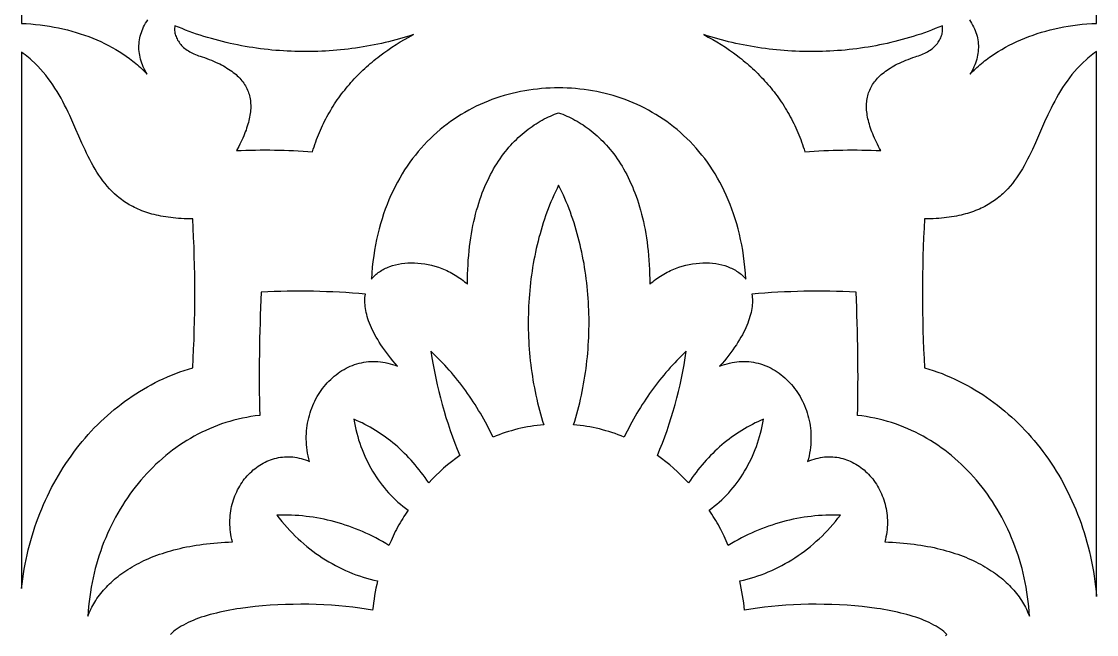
# Model space of a CAD drawing. Extents: x -4950 to -2150, y -1354 to 1346.
# Drawn here: x -4749.8 to -4451.1, y -4.4 to 166.2 of the extents above; entities that cross this region are included whole.
import ezdxf

# ---------------------------------------------------------------- set-up
doc = ezdxf.new("R2010")
doc.units = 0
doc.layers.add('LAYER_1', color=18, linetype='CONTINUOUS')

msp = doc.modelspace()

# ---------------------------------------------------------------- linework, layer by layer
at = {"layer": 'LAYER_1'}
for points in [[(-4486.39, 166.63), (-4486.07, 166.15), (-4485.76, 165.66), (-4485.48, 165.16), (-4485.22, 164.66), (-4484.98, 164.15), (-4484.77, 163.64), (-4484.58, 163.13), (-4484.41, 162.61), (-4484.27, 162.09), (-4484.15, 161.56), (-4484.05, 161.03), (-4483.98, 160.5), (-4483.93, 159.96), (-4483.9, 159.43), (-4483.9, 158.89), (-4483.92, 158.35), (-4483.96, 157.82), (-4484.02, 157.28), (-4484.11, 156.74), (-4484.22, 156.2), (-4484.36, 155.67), (-4484.51, 155.13), (-4484.69, 154.6), (-4484.89, 154.07), (-4485.12, 153.54), (-4485.36, 153.02), (-4485.63, 152.5), (-4485.92, 151.98), (-4486.24, 151.46), (-4485.86, 151.86), (-4485.48, 152.25), (-4485.09, 152.63), (-4484.69, 153.01), (-4484.28, 153.38), (-4483.87, 153.75), (-4483.45, 154.12), (-4483.02, 154.48), (-4482.59, 154.83), (-4482.15, 155.18), (-4481.7, 155.53), (-4481.25, 155.86), (-4480.79, 156.2), (-4480.33, 156.53), (-4479.38, 157.17), (-4478.4, 157.79), (-4477.41, 158.39), (-4476.39, 158.97), (-4475.35, 159.53), (-4474.29, 160.06), (-4473.2, 160.57), (-4472.1, 161.06), (-4470.98, 161.53), (-4469.84, 161.97), (-4468.68, 162.39), (-4467.51, 162.79), (-4466.32, 163.16), (-4465.11, 163.5), (-4463.9, 163.83), (-4462.66, 164.12), (-4461.42, 164.4), (-4460.16, 164.64), (-4458.89, 164.86), (-4457.61, 165.06), (-4456.32, 165.22), (-4455.02, 165.37), (-4453.71, 165.48), (-4452.39, 165.57), (-4451.07, 165.63), (-4451.06, 212.2)], [(-4749.84, 211.34), (-4749.84, 165.62), (-4748.52, 165.56), (-4747.21, 165.46), (-4745.91, 165.35), (-4744.62, 165.2), (-4743.34, 165.03), (-4742.06, 164.84), (-4740.8, 164.61), (-4739.55, 164.37), (-4738.31, 164.09), (-4737.08, 163.79), (-4735.87, 163.47), (-4734.67, 163.12), (-4733.49, 162.75), (-4732.32, 162.36), (-4731.17, 161.94), (-4730.04, 161.49), (-4728.93, 161.03), (-4727.83, 160.54), (-4726.75, 160.03), (-4725.7, 159.5), (-4724.66, 158.94), (-4723.65, 158.36), (-4722.66, 157.77), (-4721.69, 157.15), (-4720.75, 156.51), (-4719.83, 155.85), (-4719.38, 155.51), (-4718.93, 155.16), (-4718.5, 154.82), (-4718.06, 154.46), (-4717.64, 154.11), (-4717.22, 153.74), (-4716.81, 153.37), (-4716.41, 153), (-4716.01, 152.62), (-4715.62, 152.24), (-4715.24, 151.86), (-4714.87, 151.46), (-4715.18, 151.98), (-4715.47, 152.5), (-4715.74, 153.02), (-4715.99, 153.54), (-4716.21, 154.07), (-4716.41, 154.6), (-4716.59, 155.13), (-4716.75, 155.67), (-4716.88, 156.2), (-4716.99, 156.74), (-4717.08, 157.28), (-4717.14, 157.82), (-4717.19, 158.35), (-4717.21, 158.89), (-4717.2, 159.43), (-4717.17, 159.96), (-4717.12, 160.5), (-4717.05, 161.03), (-4716.95, 161.56), (-4716.83, 162.09), (-4716.69, 162.61), (-4716.53, 163.13), (-4716.34, 163.64), (-4716.12, 164.15), (-4715.89, 164.66), (-4715.63, 165.16), (-4715.34, 165.66), (-4715.04, 166.15), (-4714.71, 166.63)], [(-4493.05, -4.78), (-4492.64, -4.38), (-4493.05, -3.99), (-4493.51, -3.59), (-4494, -3.19), (-4494.52, -2.81), (-4495.07, -2.44), (-4495.65, -2.08), (-4496.26, -1.74), (-4496.89, -1.4), (-4497.56, -1.07), (-4498.25, -0.76), (-4498.96, -0.45), (-4499.7, -0.16), (-4500.46, 0.12), (-4501.25, 0.4), (-4502.05, 0.66), (-4502.88, 0.91), (-4503.73, 1.15), (-4504.59, 1.38), (-4505.48, 1.6), (-4506.38, 1.82), (-4507.3, 2.02), (-4508.23, 2.21), (-4509.18, 2.39), (-4510.15, 2.56), (-4511.13, 2.72), (-4512.11, 2.87), (-4514.13, 3.15), (-4516.18, 3.39), (-4518.26, 3.59), (-4520.37, 3.75), (-4522.5, 3.87), (-4524.65, 3.96), (-4526.79, 4.01), (-4528.94, 4.03), (-4531.08, 4.02), (-4533.2, 3.97), (-4535.31, 3.88), (-4537.38, 3.76), (-4539.42, 3.61), (-4541.42, 3.43), (-4543.37, 3.22), (-4545.26, 2.97), (-4547.09, 2.7), (-4548.86, 2.39), (-4548.97, 3.43), (-4549.1, 4.46), (-4549.25, 5.48), (-4549.41, 6.5), (-4549.59, 7.51), (-4549.79, 8.52), (-4549.99, 9.52), (-4550.22, 10.51), (-4549.2, 10.74), (-4548.19, 11), (-4547.19, 11.28), (-4546.19, 11.58), (-4545.21, 11.9), (-4544.22, 12.25), (-4543.25, 12.62), (-4542.28, 13.02), (-4541.32, 13.44), (-4540.37, 13.88), (-4539.43, 14.34), (-4538.5, 14.82), (-4537.58, 15.33), (-4536.67, 15.85), (-4535.76, 16.4), (-4534.87, 16.97), (-4533.99, 17.56), (-4533.12, 18.17), (-4532.26, 18.81), (-4531.41, 19.46), (-4530.57, 20.13), (-4529.75, 20.82), (-4528.94, 21.54), (-4528.14, 22.27), (-4527.35, 23.02), (-4526.58, 23.8), (-4525.82, 24.59), (-4525.07, 25.4), (-4524.34, 26.23), (-4523.62, 27.07), (-4522.92, 27.94), (-4522.23, 28.82), (-4523.25, 28.85), (-4524.27, 28.85), (-4525.28, 28.84), (-4526.3, 28.81), (-4527.31, 28.76), (-4528.33, 28.69), (-4529.34, 28.6), (-4530.34, 28.49), (-4531.35, 28.36), (-4532.35, 28.22), (-4533.35, 28.05), (-4534.35, 27.87), (-4535.35, 27.67), (-4536.34, 27.45), (-4537.33, 27.21), (-4538.31, 26.96), (-4539.29, 26.68), (-4540.27, 26.39), (-4541.24, 26.08), (-4542.21, 25.75), (-4543.17, 25.4), (-4544.13, 25.04), (-4545.09, 24.66), (-4546.03, 24.26), (-4546.98, 23.84), (-4547.91, 23.4), (-4548.84, 22.95), (-4549.77, 22.48), (-4550.69, 21.99), (-4551.6, 21.48), (-4552.51, 20.96), (-4553.41, 20.41), (-4553.96, 21.71), (-4554.55, 22.99), (-4555.17, 24.25), (-4555.49, 24.87), (-4555.81, 25.49), (-4556.15, 26.1), (-4556.49, 26.7), (-4556.85, 27.3), (-4557.21, 27.89), (-4557.58, 28.47), (-4557.96, 29.05), (-4558.35, 29.62), (-4558.74, 30.18), (-4558.01, 30.72), (-4557.28, 31.28), (-4556.58, 31.87), (-4555.89, 32.47), (-4555.21, 33.09), (-4554.55, 33.73), (-4553.9, 34.39), (-4553.27, 35.06), (-4552.66, 35.76), (-4552.07, 36.47), (-4551.49, 37.19), (-4550.92, 37.93), (-4550.38, 38.69), (-4549.85, 39.46), (-4549.34, 40.25), (-4548.85, 41.05), (-4548.38, 41.87), (-4547.92, 42.7), (-4547.49, 43.54), (-4547.07, 44.4), (-4546.67, 45.27), (-4546.29, 46.15), (-4545.93, 47.04), (-4545.6, 47.94), (-4545.28, 48.85), (-4544.98, 49.78), (-4544.7, 50.71), (-4544.44, 51.65), (-4544.21, 52.61), (-4543.99, 53.57), (-4543.8, 54.54), (-4543.63, 55.51), (-4544.41, 55.18), (-4545.18, 54.82), (-4545.94, 54.46), (-4546.69, 54.07), (-4547.44, 53.68), (-4548.18, 53.26), (-4548.92, 52.84), (-4549.64, 52.4), (-4550.36, 51.94), (-4551.07, 51.47), (-4551.78, 50.98), (-4552.47, 50.49), (-4553.16, 49.97), (-4553.84, 49.45), (-4554.51, 48.91), (-4555.17, 48.36), (-4555.82, 47.79), (-4556.47, 47.21), (-4557.1, 46.62), (-4557.72, 46.01), (-4558.34, 45.39), (-4558.94, 44.76), (-4559.54, 44.12), (-4560.13, 43.46), (-4560.7, 42.8), (-4561.27, 42.12), (-4561.82, 41.42), (-4562.36, 40.72), (-4562.9, 40), (-4563.42, 39.28), (-4563.93, 38.54), (-4564.43, 37.79), (-4565.43, 38.85), (-4566.46, 39.88), (-4567.51, 40.88), (-4568.58, 41.85), (-4569.68, 42.79), (-4570.8, 43.7), (-4571.94, 44.57), (-4573.1, 45.41), (-4572.39, 47.14), (-4571.71, 48.88), (-4571.05, 50.64), (-4570.42, 52.4), (-4569.82, 54.18), (-4569.24, 55.98), (-4568.7, 57.78), (-4568.18, 59.59), (-4567.69, 61.42), (-4567.23, 63.25), (-4566.79, 65.09), (-4566.39, 66.94), (-4566.02, 68.8), (-4565.67, 70.67), (-4565.35, 72.55), (-4565.07, 74.43), (-4565.73, 73.81), (-4566.38, 73.17), (-4567.02, 72.52), (-4567.66, 71.87), (-4568.29, 71.21), (-4568.91, 70.54), (-4569.52, 69.86), (-4570.13, 69.18), (-4570.73, 68.48), (-4571.32, 67.78), (-4571.91, 67.07), (-4572.48, 66.35), (-4573.05, 65.63), (-4573.62, 64.9), (-4574.17, 64.16), (-4574.72, 63.41), (-4575.26, 62.66), (-4575.79, 61.89), (-4576.31, 61.13), (-4576.82, 60.35), (-4577.33, 59.57), (-4577.83, 58.78), (-4578.32, 57.98), (-4578.8, 57.18), (-4579.27, 56.37), (-4579.74, 55.55), (-4580.19, 54.73), (-4580.64, 53.9), (-4581.08, 53.06), (-4581.51, 52.22), (-4581.93, 51.37), (-4582.35, 50.52), (-4583.18, 50.86), (-4584.02, 51.18), (-4584.87, 51.49), (-4585.72, 51.78), (-4586.58, 52.06), (-4587.45, 52.32), (-4588.32, 52.56), (-4589.2, 52.79), (-4590.08, 53), (-4590.97, 53.19), (-4591.86, 53.36), (-4592.76, 53.52), (-4593.67, 53.66), (-4594.58, 53.78), (-4595.49, 53.89), (-4596.41, 53.97), (-4596.09, 54.98), (-4595.79, 55.99), (-4595.5, 57.01), (-4595.22, 58.03), (-4594.96, 59.06), (-4594.7, 60.09), (-4594.46, 61.13), (-4594.23, 62.18), (-4594.01, 63.23), (-4593.8, 64.28), (-4593.61, 65.34), (-4593.42, 66.4), (-4593.25, 67.47), (-4593.09, 68.54), (-4592.94, 69.61), (-4592.81, 70.68), (-4592.68, 71.76), (-4592.57, 72.84), (-4592.47, 73.92), (-4592.38, 75.01), (-4592.31, 76.09), (-4592.24, 77.18), (-4592.19, 78.27), (-4592.15, 79.36), (-4592.12, 80.45), (-4592.11, 81.54), (-4592.1, 82.63), (-4592.11, 83.71), (-4592.13, 84.8), (-4592.16, 85.89), (-4592.21, 86.98), (-4592.26, 88.07), (-4592.33, 89.15), (-4592.41, 90.23), (-4592.51, 91.31), (-4592.61, 92.39), (-4592.73, 93.47), (-4592.86, 94.54), (-4593, 95.61), (-4593.15, 96.68), (-4593.32, 97.74), (-4593.5, 98.8), (-4593.69, 99.86), (-4593.89, 100.91), (-4594.11, 101.95), (-4594.34, 103), (-4594.58, 104.03), (-4594.83, 105.06), (-4595.09, 106.09), (-4595.37, 107.11), (-4595.66, 108.12), (-4595.96, 109.13), (-4596.28, 110.13), (-4596.6, 111.12), (-4596.94, 112.11), (-4597.29, 113.09), (-4597.66, 114.06), (-4598.03, 115.02), (-4598.42, 115.98), (-4598.82, 116.92), (-4599.24, 117.86), (-4599.66, 118.79), (-4600.1, 119.71), (-4600.55, 120.62), (-4601, 119.71), (-4601.44, 118.79), (-4601.87, 117.86), (-4602.28, 116.92), (-4602.68, 115.98), (-4603.07, 115.02), (-4603.45, 114.06), (-4603.81, 113.09), (-4604.16, 112.11), (-4604.5, 111.12), (-4604.83, 110.13), (-4605.14, 109.13), (-4605.44, 108.12), (-4605.73, 107.11), (-4606.01, 106.09), (-4606.27, 105.06), (-4606.53, 104.03), (-4606.77, 103), (-4606.99, 101.95), (-4607.21, 100.91), (-4607.41, 99.86), (-4607.6, 98.8), (-4607.78, 97.74), (-4607.95, 96.68), (-4608.1, 95.61), (-4608.24, 94.54), (-4608.37, 93.47), (-4608.49, 92.39), (-4608.6, 91.31), (-4608.69, 90.23), (-4608.77, 89.15), (-4608.84, 88.07), (-4608.9, 86.98), (-4608.94, 85.89), (-4608.97, 84.8), (-4608.99, 83.71), (-4609, 82.63), (-4609, 81.54), (-4608.98, 80.45), (-4608.95, 79.36), (-4608.91, 78.27), (-4608.86, 77.18), (-4608.8, 76.09), (-4608.72, 75.01), (-4608.63, 73.92), (-4608.53, 72.84), (-4608.42, 71.76), (-4608.3, 70.68), (-4608.16, 69.61), (-4608.01, 68.54), (-4607.85, 67.47), (-4607.68, 66.4), (-4607.5, 65.34), (-4607.3, 64.28), (-4607.1, 63.23), (-4606.88, 62.18), (-4606.64, 61.13), (-4606.4, 60.09), (-4606.15, 59.06), (-4605.88, 58.03), (-4605.6, 57.01), (-4605.31, 55.99), (-4605.01, 54.98), (-4604.69, 53.97), (-4605.61, 53.89), (-4606.53, 53.78), (-4607.44, 53.66), (-4608.34, 53.52), (-4609.24, 53.36), (-4610.13, 53.19), (-4611.02, 53), (-4611.9, 52.79), (-4612.78, 52.56), (-4613.65, 52.32), (-4614.52, 52.06), (-4615.38, 51.78), (-4616.23, 51.49), (-4617.08, 51.18), (-4617.92, 50.86), (-4618.76, 50.52), (-4619.17, 51.37), (-4619.59, 52.22), (-4620.02, 53.06), (-4620.46, 53.9), (-4620.91, 54.73), (-4621.37, 55.55), (-4621.83, 56.37), (-4622.3, 57.18), (-4622.79, 57.98), (-4623.28, 58.78), (-4623.77, 59.57), (-4624.28, 60.35), (-4624.8, 61.13), (-4625.32, 61.89), (-4625.85, 62.66), (-4626.39, 63.41), (-4626.93, 64.16), (-4627.49, 64.9), (-4628.05, 65.63), (-4628.62, 66.35), (-4629.2, 67.07), (-4629.78, 67.78), (-4630.37, 68.48), (-4630.97, 69.18), (-4631.58, 69.86), (-4632.2, 70.54), (-4632.82, 71.21), (-4633.45, 71.87), (-4634.08, 72.52), (-4634.73, 73.17), (-4635.38, 73.81), (-4636.04, 74.43), (-4635.75, 72.55), (-4635.43, 70.67), (-4635.09, 68.8), (-4634.71, 66.94), (-4634.31, 65.09), (-4633.88, 63.25), (-4633.42, 61.42), (-4632.93, 59.59), (-4632.41, 57.78), (-4631.86, 55.98), (-4631.29, 54.18), (-4630.69, 52.4), (-4630.06, 50.64), (-4629.4, 48.88), (-4628.71, 47.14), (-4628, 45.41), (-4629.16, 44.57), (-4630.3, 43.7), (-4631.42, 42.79), (-4632.52, 41.85), (-4633.6, 40.88), (-4634.65, 39.88), (-4635.67, 38.85), (-4636.67, 37.79), (-4637.17, 38.54), (-4637.68, 39.28), (-4638.21, 40), (-4638.74, 40.72), (-4639.28, 41.42), (-4639.84, 42.12), (-4640.4, 42.8), (-4640.98, 43.46), (-4641.56, 44.12), (-4642.16, 44.76), (-4642.76, 45.39), (-4643.38, 46.01), (-4644, 46.62), (-4644.64, 47.21), (-4645.28, 47.79), (-4645.93, 48.36), (-4646.59, 48.91), (-4647.26, 49.45), (-4647.94, 49.97), (-4648.63, 50.49), (-4649.33, 50.98), (-4650.03, 51.47), (-4650.74, 51.94), (-4651.46, 52.4), (-4652.19, 52.84), (-4652.92, 53.26), (-4653.66, 53.68), (-4654.41, 54.07), (-4655.17, 54.46), (-4655.93, 54.82), (-4656.7, 55.18), (-4657.47, 55.51), (-4657.3, 54.54), (-4657.11, 53.57), (-4656.9, 52.61), (-4656.66, 51.65), (-4656.4, 50.71), (-4656.13, 49.78), (-4655.83, 48.85), (-4655.51, 47.94), (-4655.17, 47.04), (-4654.81, 46.15), (-4654.43, 45.27), (-4654.03, 44.4), (-4653.62, 43.54), (-4653.18, 42.7), (-4652.73, 41.87), (-4652.25, 41.05), (-4651.76, 40.25), (-4651.25, 39.46), (-4650.72, 38.69), (-4650.18, 37.93), (-4649.62, 37.19), (-4649.04, 36.47), (-4648.44, 35.76), (-4647.83, 35.06), (-4647.2, 34.39), (-4646.56, 33.73), (-4645.89, 33.09), (-4645.22, 32.47), (-4644.53, 31.87), (-4643.82, 31.28), (-4643.1, 30.72), (-4642.36, 30.18), (-4642.76, 29.62), (-4643.15, 29.05), (-4643.53, 28.47), (-4643.9, 27.89), (-4644.26, 27.3), (-4644.61, 26.7), (-4644.95, 26.1), (-4645.29, 25.49), (-4645.62, 24.87), (-4645.94, 24.25), (-4646.55, 22.99), (-4647.14, 21.71), (-4647.7, 20.41), (-4648.6, 20.96), (-4649.5, 21.48), (-4650.42, 21.99), (-4651.33, 22.48), (-4652.26, 22.95), (-4653.19, 23.4), (-4654.13, 23.84), (-4655.07, 24.26), (-4656.02, 24.66), (-4656.97, 25.04), (-4657.93, 25.4), (-4658.89, 25.75), (-4659.86, 26.08), (-4660.83, 26.39), (-4661.81, 26.68), (-4662.79, 26.96), (-4663.78, 27.21), (-4664.76, 27.45), (-4665.76, 27.67), (-4666.75, 27.87), (-4667.75, 28.05), (-4668.75, 28.22), (-4669.75, 28.36), (-4670.76, 28.49), (-4671.77, 28.6), (-4672.78, 28.69), (-4673.79, 28.76), (-4674.8, 28.81), (-4675.82, 28.84), (-4676.84, 28.85), (-4677.86, 28.85), (-4678.87, 28.82), (-4678.19, 27.94), (-4677.48, 27.07), (-4676.77, 26.23), (-4676.03, 25.4), (-4675.29, 24.59), (-4674.53, 23.8), (-4673.76, 23.02), (-4672.97, 22.27), (-4672.17, 21.54), (-4671.36, 20.82), (-4670.53, 20.13), (-4669.69, 19.46), (-4668.85, 18.81), (-4667.99, 18.17), (-4667.12, 17.56), (-4666.23, 16.97), (-4665.34, 16.4), (-4664.44, 15.85), (-4663.52, 15.33), (-4662.6, 14.82), (-4661.67, 14.34), (-4660.73, 13.88), (-4659.78, 13.44), (-4658.82, 13.02), (-4657.85, 12.62), (-4656.88, 12.25), (-4655.9, 11.9), (-4654.91, 11.58), (-4653.91, 11.28), (-4652.91, 11), (-4651.9, 10.74), (-4650.89, 10.51), (-4651.11, 9.52), (-4651.32, 8.52), (-4651.51, 7.51), (-4651.69, 6.5), (-4651.85, 5.48), (-4652, 4.46), (-4652.13, 3.43), (-4652.25, 2.39), (-4654.01, 2.7), (-4655.84, 2.97), (-4657.74, 3.22), (-4659.69, 3.43), (-4661.68, 3.61), (-4663.72, 3.76), (-4665.8, 3.88), (-4667.9, 3.97), (-4670.02, 4.02), (-4672.16, 4.03), (-4674.31, 4.01), (-4676.46, 3.96), (-4678.6, 3.87), (-4680.73, 3.75), (-4682.84, 3.59), (-4684.92, 3.39), (-4686.98, 3.15), (-4688.99, 2.87), (-4689.98, 2.72), (-4690.96, 2.56), (-4691.92, 2.39), (-4692.87, 2.21), (-4693.8, 2.02), (-4694.72, 1.82), (-4695.62, 1.6), (-4696.51, 1.38), (-4697.38, 1.15), (-4698.22, 0.91), (-4699.05, 0.66), (-4699.86, 0.4), (-4700.64, 0.12), (-4701.4, -0.16), (-4702.14, -0.45), (-4702.86, -0.76), (-4703.55, -1.07), (-4704.21, -1.4), (-4704.85, -1.74), (-4705.45, -2.08), (-4706.03, -2.44), (-4706.59, -2.81), (-4707.11, -3.19), (-4707.6, -3.59), (-4708.06, -3.99), (-4708.46, -4.38)]]:
    msp.add_lwpolyline(points, dxfattribs=at)
for points in [[(-4707.22, 164.98), (-4707.26, 164.64), (-4707.28, 164.29), (-4707.29, 163.95), (-4707.27, 163.61), (-4707.23, 163.27), (-4707.18, 162.93), (-4707.1, 162.59), (-4707, 162.26), (-4706.89, 161.93), (-4706.76, 161.61), (-4706.61, 161.29), (-4706.44, 160.97), (-4706.25, 160.67), (-4706.05, 160.36), (-4705.82, 160.06), (-4705.59, 159.77), (-4705.33, 159.49), (-4705.06, 159.21), (-4704.77, 158.94), (-4704.47, 158.68), (-4704.15, 158.43), (-4703.81, 158.19), (-4703.46, 157.95), (-4703.1, 157.73), (-4702.72, 157.51), (-4702.32, 157.31), (-4701.91, 157.12), (-4701.49, 156.94), (-4701.06, 156.77), (-4700.61, 156.61), (-4700.15, 156.47), (-4699.67, 156.34), (-4698.99, 156.1), (-4698.33, 155.87), (-4697.69, 155.62), (-4697.07, 155.38), (-4696.46, 155.12), (-4695.88, 154.86), (-4695.31, 154.6), (-4694.76, 154.33), (-4694.22, 154.06), (-4693.71, 153.78), (-4693.21, 153.5), (-4692.73, 153.21), (-4692.27, 152.92), (-4691.82, 152.62), (-4691.4, 152.31), (-4690.99, 152), (-4690.59, 151.69), (-4690.22, 151.37), (-4689.86, 151.04), (-4689.52, 150.71), (-4689.19, 150.37), (-4688.88, 150.03), (-4688.59, 149.68), (-4688.32, 149.33), (-4688.06, 148.97), (-4687.82, 148.61), (-4687.6, 148.24), (-4687.39, 147.86), (-4687.19, 147.48), (-4687.02, 147.09), (-4686.86, 146.7), (-4686.72, 146.3), (-4686.59, 145.89), (-4686.48, 145.48), (-4686.38, 145.06), (-4686.3, 144.64), (-4686.23, 144.21), (-4686.18, 143.78), (-4686.15, 143.34), (-4686.13, 142.89), (-4686.13, 142.43), (-4686.14, 141.97), (-4686.17, 141.51), (-4686.21, 141.04), (-4686.27, 140.56), (-4686.34, 140.07), (-4686.43, 139.58), (-4686.53, 139.08), (-4686.64, 138.58), (-4686.78, 138.07), (-4686.92, 137.55), (-4687.08, 137.03), (-4687.26, 136.5), (-4687.44, 135.96), (-4687.65, 135.41), (-4687.86, 134.86), (-4688.09, 134.31), (-4688.34, 133.74), (-4688.6, 133.17), (-4688.87, 132.59), (-4689.16, 132.01), (-4689.46, 131.42), (-4690.1, 130.22), (-4688.77, 130.28), (-4687.45, 130.32), (-4686.13, 130.36), (-4684.81, 130.39), (-4683.49, 130.41), (-4682.16, 130.41), (-4680.84, 130.41), (-4679.52, 130.4), (-4678.2, 130.37), (-4676.88, 130.33), (-4675.56, 130.29), (-4674.24, 130.23), (-4672.92, 130.16), (-4671.6, 130.08), (-4670.28, 129.99), (-4668.96, 129.89), (-4668.76, 130.59), (-4668.54, 131.27), (-4668.31, 131.95), (-4668.08, 132.63), (-4667.83, 133.3), (-4667.58, 133.96), (-4667.32, 134.62), (-4667.05, 135.27), (-4666.77, 135.92), (-4666.49, 136.56), (-4666.19, 137.19), (-4665.89, 137.82), (-4665.58, 138.44), (-4665.26, 139.06), (-4664.94, 139.67), (-4664.61, 140.28), (-4664.26, 140.88), (-4663.91, 141.47), (-4663.56, 142.06), (-4663.19, 142.64), (-4662.82, 143.22), (-4662.44, 143.79), (-4662.06, 144.35), (-4661.66, 144.91), (-4661.26, 145.46), (-4660.86, 146.01), (-4660.44, 146.55), (-4660.02, 147.09), (-4659.59, 147.62), (-4659.16, 148.14), (-4658.72, 148.66), (-4658.27, 149.17), (-4657.81, 149.68), (-4657.35, 150.18), (-4656.89, 150.68), (-4656.41, 151.17), (-4655.93, 151.65), (-4655.45, 152.13), (-4654.96, 152.6), (-4654.46, 153.07), (-4653.95, 153.53), (-4653.44, 153.98), (-4652.93, 154.43), (-4652.41, 154.87), (-4651.88, 155.31), (-4651.35, 155.74), (-4650.81, 156.16), (-4650.27, 156.58), (-4649.17, 157.4), (-4648.04, 158.2), (-4646.9, 158.97), (-4645.74, 159.72), (-4644.56, 160.45), (-4643.36, 161.15), (-4642.14, 161.83), (-4640.91, 162.49), (-4641.88, 162.17), (-4642.85, 161.87), (-4643.83, 161.58), (-4644.81, 161.3), (-4645.8, 161.03), (-4646.8, 160.77), (-4647.8, 160.52), (-4648.8, 160.28), (-4649.81, 160.06), (-4650.82, 159.84), (-4651.84, 159.63), (-4652.86, 159.43), (-4653.88, 159.25), (-4654.91, 159.07), (-4655.94, 158.91), (-4656.98, 158.76), (-4658.01, 158.61), (-4659.05, 158.48), (-4660.1, 158.36), (-4661.14, 158.25), (-4662.19, 158.16), (-4663.24, 158.07), (-4664.3, 157.99), (-4665.35, 157.93), (-4666.41, 157.87), (-4667.47, 157.83), (-4668.53, 157.8), (-4669.59, 157.78), (-4670.65, 157.77), (-4671.71, 157.78), (-4672.78, 157.79), (-4673.84, 157.82), (-4674.91, 157.85), (-4675.97, 157.9), (-4677.04, 157.96), (-4678.1, 158.04), (-4679.17, 158.12), (-4680.23, 158.22), (-4681.29, 158.32), (-4682.36, 158.44), (-4683.42, 158.58), (-4684.48, 158.72), (-4685.54, 158.88), (-4686.6, 159.04), (-4687.66, 159.22), (-4688.71, 159.41), (-4689.77, 159.62), (-4690.82, 159.83), (-4691.87, 160.06), (-4692.91, 160.3), (-4693.96, 160.56), (-4695, 160.82), (-4696.04, 161.1), (-4697.07, 161.39), (-4698.1, 161.69), (-4699.13, 162.01), (-4700.16, 162.33), (-4701.18, 162.67), (-4702.2, 163.03), (-4703.21, 163.39), (-4704.22, 163.77), (-4705.22, 164.16), (-4706.22, 164.57)], [(-4493.89, 164.98), (-4494.88, 164.57), (-4495.88, 164.16), (-4496.89, 163.77), (-4497.89, 163.39), (-4498.91, 163.03), (-4499.92, 162.67), (-4500.95, 162.33), (-4501.97, 162.01), (-4503, 161.69), (-4504.03, 161.39), (-4505.07, 161.1), (-4506.11, 160.82), (-4507.15, 160.56), (-4508.19, 160.3), (-4509.24, 160.06), (-4510.29, 159.83), (-4511.34, 159.62), (-4512.39, 159.41), (-4513.45, 159.22), (-4514.5, 159.04), (-4515.56, 158.88), (-4516.62, 158.72), (-4517.68, 158.58), (-4518.75, 158.44), (-4519.81, 158.32), (-4520.87, 158.22), (-4521.94, 158.12), (-4523, 158.04), (-4524.07, 157.96), (-4525.13, 157.9), (-4526.2, 157.85), (-4527.26, 157.82), (-4528.33, 157.79), (-4529.39, 157.78), (-4530.45, 157.77), (-4531.52, 157.78), (-4532.58, 157.8), (-4533.64, 157.83), (-4534.7, 157.87), (-4535.75, 157.93), (-4536.81, 157.99), (-4537.86, 158.07), (-4538.91, 158.16), (-4539.96, 158.25), (-4541.01, 158.36), (-4542.05, 158.48), (-4543.09, 158.61), (-4544.13, 158.76), (-4545.16, 158.91), (-4546.19, 159.07), (-4547.22, 159.25), (-4548.25, 159.43), (-4549.27, 159.63), (-4550.28, 159.84), (-4551.3, 160.06), (-4552.3, 160.28), (-4553.31, 160.52), (-4554.31, 160.77), (-4555.3, 161.03), (-4556.29, 161.3), (-4557.27, 161.58), (-4558.25, 161.87), (-4559.23, 162.17), (-4560.19, 162.49), (-4558.96, 161.83), (-4557.74, 161.15), (-4556.54, 160.45), (-4555.36, 159.72), (-4554.2, 158.97), (-4553.06, 158.2), (-4551.94, 157.4), (-4550.84, 156.58), (-4550.29, 156.16), (-4549.76, 155.74), (-4549.22, 155.31), (-4548.7, 154.87), (-4548.18, 154.43), (-4547.66, 153.98), (-4547.15, 153.53), (-4546.65, 153.07), (-4546.15, 152.6), (-4545.66, 152.13), (-4545.17, 151.65), (-4544.69, 151.17), (-4544.22, 150.68), (-4543.75, 150.18), (-4543.29, 149.68), (-4542.83, 149.17), (-4542.39, 148.66), (-4541.94, 148.14), (-4541.51, 147.62), (-4541.08, 147.09), (-4540.66, 146.55), (-4540.25, 146.01), (-4539.84, 145.46), (-4539.44, 144.91), (-4539.05, 144.35), (-4538.66, 143.79), (-4538.28, 143.22), (-4537.91, 142.64), (-4537.55, 142.06), (-4537.19, 141.47), (-4536.84, 140.88), (-4536.5, 140.28), (-4536.17, 139.67), (-4535.84, 139.06), (-4535.52, 138.44), (-4535.21, 137.82), (-4534.91, 137.19), (-4534.62, 136.56), (-4534.33, 135.92), (-4534.05, 135.27), (-4533.78, 134.62), (-4533.52, 133.96), (-4533.27, 133.3), (-4533.03, 132.63), (-4532.79, 131.95), (-4532.57, 131.27), (-4532.35, 130.59), (-4532.14, 129.89), (-4530.82, 129.99), (-4529.51, 130.08), (-4528.19, 130.16), (-4526.87, 130.23), (-4525.55, 130.29), (-4524.23, 130.33), (-4522.91, 130.37), (-4521.58, 130.4), (-4520.26, 130.41), (-4518.94, 130.41), (-4517.62, 130.41), (-4516.29, 130.39), (-4514.97, 130.36), (-4513.65, 130.32), (-4512.33, 130.28), (-4511.01, 130.22), (-4511.34, 130.82), (-4511.65, 131.42), (-4511.95, 132.01), (-4512.23, 132.59), (-4512.51, 133.17), (-4512.76, 133.74), (-4513.01, 134.31), (-4513.24, 134.86), (-4513.46, 135.41), (-4513.66, 135.96), (-4513.85, 136.5), (-4514.02, 137.03), (-4514.18, 137.55), (-4514.33, 138.07), (-4514.46, 138.58), (-4514.58, 139.08), (-4514.68, 139.58), (-4514.76, 140.07), (-4514.84, 140.56), (-4514.89, 141.04), (-4514.94, 141.51), (-4514.96, 141.97), (-4514.97, 142.43), (-4514.97, 142.89), (-4514.95, 143.34), (-4514.92, 143.78), (-4514.87, 144.21), (-4514.81, 144.64), (-4514.72, 145.06), (-4514.63, 145.48), (-4514.52, 145.89), (-4514.39, 146.3), (-4514.24, 146.7), (-4514.08, 147.09), (-4513.91, 147.48), (-4513.72, 147.86), (-4513.51, 148.24), (-4513.28, 148.61), (-4513.04, 148.97), (-4512.78, 149.33), (-4512.51, 149.68), (-4512.22, 150.03), (-4511.91, 150.37), (-4511.59, 150.71), (-4511.24, 151.04), (-4510.89, 151.37), (-4510.51, 151.69), (-4510.12, 152), (-4509.71, 152.31), (-4509.28, 152.62), (-4508.84, 152.92), (-4508.37, 153.21), (-4507.89, 153.5), (-4507.4, 153.78), (-4506.88, 154.06), (-4506.35, 154.33), (-4505.8, 154.6), (-4505.23, 154.86), (-4504.64, 155.12), (-4504.03, 155.38), (-4503.41, 155.62), (-4502.77, 155.87), (-4502.11, 156.1), (-4501.43, 156.34), (-4500.96, 156.47), (-4500.49, 156.61), (-4500.05, 156.77), (-4499.61, 156.94), (-4499.19, 157.12), (-4498.78, 157.31), (-4498.39, 157.51), (-4498.01, 157.73), (-4497.64, 157.95), (-4497.29, 158.19), (-4496.96, 158.43), (-4496.64, 158.68), (-4496.33, 158.94), (-4496.05, 159.21), (-4495.77, 159.49), (-4495.52, 159.77), (-4495.28, 160.06), (-4495.06, 160.36), (-4494.85, 160.67), (-4494.67, 160.97), (-4494.5, 161.29), (-4494.35, 161.61), (-4494.21, 161.93), (-4494.1, 162.26), (-4494, 162.59), (-4493.93, 162.93), (-4493.87, 163.27), (-4493.83, 163.61), (-4493.82, 163.95), (-4493.82, 164.29), (-4493.84, 164.64)], [(-4702.23, 69.82), (-4702.1, 72.41), (-4701.99, 75), (-4701.89, 77.58), (-4701.81, 80.17), (-4701.75, 82.76), (-4701.71, 85.35), (-4701.68, 87.94), (-4701.67, 90.53), (-4701.68, 93.12), (-4701.71, 95.71), (-4701.75, 98.3), (-4701.81, 100.89), (-4701.89, 103.47), (-4701.99, 106.06), (-4702.1, 108.65), (-4702.23, 111.23), (-4703.86, 111.26), (-4704.65, 111.28), (-4705.43, 111.32), (-4706.19, 111.37), (-4706.93, 111.43), (-4707.66, 111.5), (-4708.38, 111.59), (-4709.08, 111.68), (-4709.76, 111.78), (-4710.43, 111.89), (-4711.09, 112.01), (-4711.73, 112.14), (-4712.36, 112.28), (-4712.98, 112.43), (-4713.58, 112.59), (-4714.17, 112.76), (-4714.75, 112.94), (-4715.32, 113.13), (-4715.87, 113.32), (-4716.41, 113.52), (-4716.94, 113.74), (-4717.45, 113.96), (-4717.96, 114.19), (-4718.45, 114.43), (-4718.94, 114.67), (-4719.41, 114.92), (-4719.87, 115.18), (-4720.32, 115.45), (-4720.77, 115.73), (-4721.2, 116.01), (-4721.62, 116.3), (-4722.03, 116.6), (-4722.44, 116.91), (-4722.83, 117.22), (-4723.22, 117.54), (-4723.96, 118.19), (-4724.67, 118.87), (-4725.35, 119.58), (-4726.01, 120.31), (-4726.63, 121.06), (-4727.23, 121.83), (-4727.8, 122.62), (-4728.36, 123.43), (-4728.89, 124.26), (-4729.4, 125.1), (-4729.9, 125.96), (-4730.38, 126.83), (-4730.84, 127.72), (-4731.3, 128.62), (-4731.74, 129.53), (-4732.18, 130.45), (-4733.03, 132.33), (-4733.87, 134.22), (-4734.71, 136.14), (-4735.56, 138.07), (-4736.44, 140.01), (-4736.9, 140.97), (-4737.37, 141.94), (-4737.85, 142.9), (-4738.35, 143.85), (-4738.86, 144.8), (-4739.39, 145.74), (-4739.95, 146.68), (-4740.53, 147.61), (-4741.13, 148.52), (-4741.75, 149.43), (-4742.41, 150.32), (-4743.09, 151.2), (-4743.81, 152.07), (-4744.56, 152.92), (-4745.34, 153.76), (-4746.16, 154.58), (-4747.02, 155.38), (-4747.46, 155.77), (-4747.92, 156.16), (-4748.38, 156.54), (-4748.86, 156.92), (-4749.34, 157.29), (-4749.84, 157.66), (-4749.84, 8.38), (-4749.68, 9.75), (-4749.5, 11.11), (-4749.3, 12.47), (-4749.08, 13.82), (-4748.83, 15.16), (-4748.57, 16.5), (-4748.28, 17.82), (-4747.97, 19.14), (-4747.63, 20.44), (-4747.28, 21.74), (-4746.9, 23.03), (-4746.51, 24.31), (-4746.09, 25.57), (-4745.66, 26.83), (-4745.2, 28.08), (-4744.73, 29.31), (-4744.23, 30.54), (-4743.71, 31.75), (-4743.18, 32.95), (-4742.63, 34.13), (-4742.05, 35.31), (-4741.46, 36.47), (-4740.85, 37.62), (-4740.22, 38.75), (-4739.57, 39.88), (-4738.91, 40.98), (-4738.23, 42.08), (-4737.53, 43.15), (-4736.81, 44.22), (-4736.07, 45.27), (-4735.32, 46.3), (-4734.55, 47.32), (-4733.77, 48.32), (-4732.96, 49.3), (-4732.15, 50.27), (-4731.31, 51.22), (-4730.46, 52.16), (-4729.6, 53.07), (-4728.71, 53.97), (-4727.82, 54.85), (-4726.91, 55.71), (-4725.98, 56.56), (-4725.04, 57.38), (-4724.08, 58.19), (-4723.11, 58.97), (-4722.13, 59.74), (-4721.13, 60.49), (-4720.12, 61.21), (-4719.1, 61.92), (-4718.06, 62.6), (-4717.01, 63.26), (-4715.94, 63.91), (-4714.86, 64.53), (-4713.78, 65.12), (-4712.67, 65.7), (-4711.56, 66.25), (-4710.43, 66.78), (-4709.3, 67.29), (-4708.15, 67.77), (-4706.99, 68.23), (-4705.81, 68.67), (-4704.63, 69.08), (-4703.44, 69.46)], [(-4451.07, 157.81), (-4451.57, 157.44), (-4452.06, 157.07), (-4452.54, 156.69), (-4453.01, 156.31), (-4453.47, 155.92), (-4453.92, 155.53), (-4454.79, 154.73), (-4455.62, 153.91), (-4456.41, 153.08), (-4457.17, 152.22), (-4457.89, 151.36), (-4458.58, 150.47), (-4459.24, 149.58), (-4459.88, 148.67), (-4460.48, 147.75), (-4461.07, 146.83), (-4461.63, 145.89), (-4462.17, 144.94), (-4462.68, 143.99), (-4463.19, 143.04), (-4463.67, 142.07), (-4464.14, 141.11), (-4464.6, 140.14), (-4465.49, 138.2), (-4466.34, 136.26), (-4467.19, 134.34), (-4468.03, 132.43), (-4468.88, 130.55), (-4469.32, 129.63), (-4469.76, 128.71), (-4470.22, 127.81), (-4470.68, 126.91), (-4471.16, 126.04), (-4471.66, 125.17), (-4472.17, 124.32), (-4472.7, 123.49), (-4473.26, 122.68), (-4473.83, 121.89), (-4474.43, 121.11), (-4475.05, 120.36), (-4475.71, 119.62), (-4476.39, 118.92), (-4477.1, 118.23), (-4477.47, 117.9), (-4477.85, 117.57), (-4478.23, 117.25), (-4478.63, 116.94), (-4479.03, 116.63), (-4479.44, 116.33), (-4479.87, 116.04), (-4480.3, 115.76), (-4480.74, 115.48), (-4481.19, 115.21), (-4481.65, 114.95), (-4482.13, 114.69), (-4482.61, 114.44), (-4483.11, 114.2), (-4483.61, 113.97), (-4484.13, 113.75), (-4484.66, 113.54), (-4485.2, 113.33), (-4485.76, 113.14), (-4486.32, 112.95), (-4486.9, 112.77), (-4487.49, 112.6), (-4488.1, 112.44), (-4488.71, 112.29), (-4489.34, 112.15), (-4489.99, 112.02), (-4490.65, 111.89), (-4491.32, 111.78), (-4492.01, 111.68), (-4492.71, 111.59), (-4493.43, 111.51), (-4494.16, 111.43), (-4494.9, 111.37), (-4495.66, 111.32), (-4496.44, 111.29), (-4497.24, 111.26), (-4498.04, 111.24), (-4498.87, 111.23), (-4499, 108.65), (-4499.12, 106.06), (-4499.21, 103.47), (-4499.29, 100.89), (-4499.35, 98.3), (-4499.4, 95.71), (-4499.42, 93.12), (-4499.43, 90.53), (-4499.42, 87.94), (-4499.4, 85.35), (-4499.35, 82.76), (-4499.29, 80.17), (-4499.21, 77.58), (-4499.12, 75), (-4499, 72.41), (-4498.87, 69.82), (-4497.64, 69.45), (-4496.41, 69.06), (-4495.2, 68.63), (-4494, 68.19), (-4492.81, 67.71), (-4491.64, 67.21), (-4490.47, 66.69), (-4489.32, 66.14), (-4488.18, 65.57), (-4487.06, 64.98), (-4485.94, 64.36), (-4484.84, 63.72), (-4483.76, 63.05), (-4482.68, 62.37), (-4481.62, 61.66), (-4480.58, 60.93), (-4479.55, 60.17), (-4478.53, 59.4), (-4477.53, 58.61), (-4476.54, 57.79), (-4475.57, 56.95), (-4474.62, 56.1), (-4473.67, 55.22), (-4472.75, 54.33), (-4471.84, 53.42), (-4470.95, 52.48), (-4470.07, 51.53), (-4469.21, 50.56), (-4468.37, 49.58), (-4467.54, 48.57), (-4466.73, 47.55), (-4465.94, 46.51), (-4465.16, 45.45), (-4464.41, 44.38), (-4463.67, 43.3), (-4462.95, 42.19), (-4462.25, 41.07), (-4461.57, 39.94), (-4460.9, 38.79), (-4460.26, 37.63), (-4459.63, 36.45), (-4459.03, 35.26), (-4458.44, 34.05), (-4457.87, 32.84), (-4457.33, 31.61), (-4456.8, 30.36), (-4456.3, 29.11), (-4455.81, 27.84), (-4455.35, 26.56), (-4454.91, 25.27), (-4454.48, 23.97), (-4454.09, 22.66), (-4453.71, 21.33), (-4453.35, 20), (-4453.02, 18.66), (-4452.71, 17.3), (-4452.42, 15.94), (-4452.16, 14.57), (-4451.91, 13.19), (-4451.7, 11.81), (-4451.5, 10.41), (-4451.33, 9.01), (-4451.18, 7.6), (-4451.06, 6.18)], [(-4600.55, 147.67), (-4601.74, 147.66), (-4602.92, 147.63), (-4604.11, 147.57), (-4605.29, 147.48), (-4606.47, 147.37), (-4607.64, 147.23), (-4608.81, 147.07), (-4609.98, 146.88), (-4611.14, 146.66), (-4612.29, 146.42), (-4613.44, 146.15), (-4614.58, 145.86), (-4615.72, 145.53), (-4616.85, 145.19), (-4617.97, 144.81), (-4619.08, 144.41), (-4620.18, 143.99), (-4621.28, 143.54), (-4622.36, 143.06), (-4623.43, 142.55), (-4624.49, 142.02), (-4625.54, 141.47), (-4626.58, 140.88), (-4627.61, 140.27), (-4628.62, 139.64), (-4629.62, 138.98), (-4630.6, 138.29), (-4631.57, 137.58), (-4632.53, 136.84), (-4633.47, 136.07), (-4634.39, 135.28), (-4635.3, 134.46), (-4636.19, 133.62), (-4637.06, 132.75), (-4637.92, 131.85), (-4638.75, 130.93), (-4639.57, 129.98), (-4640.37, 129), (-4641.14, 128), (-4641.9, 126.98), (-4642.64, 125.92), (-4643.35, 124.84), (-4644.04, 123.74), (-4644.71, 122.61), (-4645.36, 121.45), (-4645.98, 120.27), (-4646.58, 119.06), (-4647.15, 117.82), (-4647.7, 116.56), (-4648.23, 115.27), (-4648.73, 113.96), (-4649.2, 112.62), (-4649.64, 111.25), (-4650.06, 109.86), (-4650.45, 108.44), (-4650.81, 107), (-4651.14, 105.53), (-4651.44, 104.03), (-4651.71, 102.51), (-4651.95, 100.96), (-4652.16, 99.39), (-4652.34, 97.79), (-4652.48, 96.16), (-4652.6, 94.51), (-4652.35, 94.79), (-4652.1, 95.06), (-4651.83, 95.33), (-4651.56, 95.59), (-4651.27, 95.83), (-4650.97, 96.07), (-4650.67, 96.3), (-4650.35, 96.52), (-4650.03, 96.73), (-4649.69, 96.94), (-4649.35, 97.13), (-4649, 97.32), (-4648.64, 97.49), (-4648.27, 97.66), (-4647.89, 97.81), (-4647.51, 97.96), (-4646.72, 98.23), (-4645.91, 98.46), (-4645.07, 98.65), (-4644.21, 98.8), (-4643.34, 98.91), (-4642.44, 98.99), (-4641.53, 99.02), (-4640.61, 99.01), (-4639.67, 98.96), (-4638.73, 98.87), (-4637.78, 98.74), (-4636.83, 98.57), (-4635.88, 98.35), (-4634.92, 98.1), (-4633.97, 97.79), (-4633.02, 97.45), (-4632.08, 97.06), (-4631.62, 96.85), (-4631.15, 96.63), (-4630.69, 96.39), (-4630.23, 96.15), (-4629.78, 95.89), (-4629.33, 95.62), (-4628.88, 95.34), (-4628.44, 95.05), (-4628, 94.75), (-4627.56, 94.44), (-4627.13, 94.11), (-4626.71, 93.77), (-4626.29, 93.43), (-4625.88, 93.07), (-4625.87, 94.46), (-4625.84, 95.83), (-4625.8, 97.18), (-4625.73, 98.5), (-4625.65, 99.8), (-4625.54, 101.08), (-4625.42, 102.33), (-4625.29, 103.57), (-4625.13, 104.77), (-4624.96, 105.96), (-4624.78, 107.12), (-4624.58, 108.26), (-4624.36, 109.38), (-4624.13, 110.47), (-4623.88, 111.54), (-4623.62, 112.59), (-4623.34, 113.62), (-4623.05, 114.63), (-4622.75, 115.62), (-4622.43, 116.58), (-4622.1, 117.53), (-4621.76, 118.45), (-4621.41, 119.36), (-4621.04, 120.24), (-4620.66, 121.1), (-4620.27, 121.94), (-4619.88, 122.77), (-4619.47, 123.57), (-4619.05, 124.35), (-4618.62, 125.12), (-4618.18, 125.86), (-4617.73, 126.59), (-4617.27, 127.29), (-4616.81, 127.98), (-4616.33, 128.65), (-4615.85, 129.3), (-4615.36, 129.94), (-4614.87, 130.55), (-4614.36, 131.15), (-4613.85, 131.73), (-4613.34, 132.29), (-4612.82, 132.83), (-4612.29, 133.36), (-4611.76, 133.87), (-4611.22, 134.36), (-4610.68, 134.84), (-4610.14, 135.3), (-4609.59, 135.74), (-4609.03, 136.17), (-4608.48, 136.58), (-4607.92, 136.98), (-4607.36, 137.36), (-4606.79, 137.72), (-4606.23, 138.07), (-4605.66, 138.4), (-4605.1, 138.72), (-4604.53, 139.03), (-4603.96, 139.32), (-4603.39, 139.59), (-4602.82, 139.85), (-4602.25, 140.1), (-4601.68, 140.33), (-4601.12, 140.55), (-4600.55, 140.75), (-4599.99, 140.55), (-4599.42, 140.33), (-4598.85, 140.1), (-4598.28, 139.85), (-4597.72, 139.59), (-4597.15, 139.32), (-4596.58, 139.03), (-4596.01, 138.72), (-4595.44, 138.4), (-4594.87, 138.07), (-4594.31, 137.72), (-4593.75, 137.36), (-4593.18, 136.98), (-4592.63, 136.58), (-4592.07, 136.17), (-4591.52, 135.74), (-4590.97, 135.3), (-4590.42, 134.84), (-4589.88, 134.36), (-4589.34, 133.87), (-4588.81, 133.36), (-4588.29, 132.83), (-4587.76, 132.29), (-4587.25, 131.73), (-4586.74, 131.15), (-4586.24, 130.55), (-4585.74, 129.94), (-4585.25, 129.3), (-4584.77, 128.65), (-4584.3, 127.98), (-4583.83, 127.29), (-4583.37, 126.59), (-4582.93, 125.86), (-4582.49, 125.12), (-4582.06, 124.35), (-4581.64, 123.57), (-4581.23, 122.77), (-4580.83, 121.94), (-4580.44, 121.1), (-4580.06, 120.24), (-4579.7, 119.36), (-4579.34, 118.45), (-4579, 117.53), (-4578.67, 116.58), (-4578.36, 115.62), (-4578.05, 114.63), (-4577.76, 113.62), (-4577.49, 112.59), (-4577.23, 111.54), (-4576.98, 110.47), (-4576.75, 109.38), (-4576.53, 108.26), (-4576.33, 107.12), (-4576.14, 105.96), (-4575.97, 104.77), (-4575.82, 103.57), (-4575.68, 102.33), (-4575.56, 101.08), (-4575.46, 99.8), (-4575.37, 98.5), (-4575.31, 97.18), (-4575.26, 95.83), (-4575.23, 94.46), (-4575.22, 93.07), (-4574.81, 93.43), (-4574.39, 93.77), (-4573.97, 94.11), (-4573.54, 94.44), (-4573.11, 94.75), (-4572.67, 95.05), (-4572.23, 95.34), (-4571.78, 95.62), (-4571.33, 95.89), (-4570.87, 96.15), (-4570.41, 96.39), (-4569.95, 96.63), (-4569.49, 96.85), (-4569.02, 97.06), (-4568.08, 97.45), (-4567.13, 97.79), (-4566.18, 98.1), (-4565.23, 98.35), (-4564.27, 98.57), (-4563.32, 98.74), (-4562.37, 98.87), (-4561.43, 98.96), (-4560.5, 99.01), (-4559.57, 99.02), (-4558.66, 98.99), (-4557.77, 98.91), (-4556.89, 98.8), (-4556.03, 98.65), (-4555.19, 98.46), (-4554.38, 98.23), (-4553.59, 97.96), (-4553.21, 97.81), (-4552.84, 97.66), (-4552.47, 97.49), (-4552.11, 97.32), (-4551.76, 97.13), (-4551.41, 96.94), (-4551.08, 96.73), (-4550.75, 96.52), (-4550.44, 96.3), (-4550.13, 96.07), (-4549.83, 95.83), (-4549.55, 95.59), (-4549.27, 95.33), (-4549, 95.06), (-4548.75, 94.79), (-4548.51, 94.51), (-4548.62, 96.16), (-4548.77, 97.79), (-4548.94, 99.39), (-4549.15, 100.96), (-4549.39, 102.51), (-4549.67, 104.03), (-4549.97, 105.53), (-4550.3, 107), (-4550.66, 108.44), (-4551.05, 109.86), (-4551.46, 111.25), (-4551.91, 112.62), (-4552.38, 113.96), (-4552.88, 115.27), (-4553.4, 116.56), (-4553.95, 117.82), (-4554.52, 119.06), (-4555.12, 120.27), (-4555.75, 121.45), (-4556.39, 122.61), (-4557.06, 123.74), (-4557.75, 124.84), (-4558.47, 125.92), (-4559.2, 126.98), (-4559.96, 128), (-4560.74, 129), (-4561.54, 129.98), (-4562.35, 130.93), (-4563.19, 131.85), (-4564.04, 132.75), (-4564.92, 133.62), (-4565.81, 134.46), (-4566.71, 135.28), (-4567.64, 136.07), (-4568.58, 136.84), (-4569.53, 137.58), (-4570.5, 138.29), (-4571.49, 138.98), (-4572.49, 139.64), (-4573.5, 140.27), (-4574.52, 140.88), (-4575.56, 141.47), (-4576.61, 142.02), (-4577.67, 142.55), (-4578.75, 143.06), (-4579.83, 143.54), (-4580.92, 143.99), (-4582.02, 144.41), (-4583.14, 144.81), (-4584.26, 145.19), (-4585.38, 145.53), (-4586.52, 145.86), (-4587.66, 146.15), (-4588.81, 146.42), (-4589.97, 146.66), (-4591.13, 146.88), (-4592.29, 147.07), (-4593.46, 147.23), (-4594.64, 147.37), (-4595.82, 147.48), (-4597, 147.57), (-4598.18, 147.63), (-4599.37, 147.66)], [(-4654.26, 90.32), (-4656.06, 90.47), (-4657.87, 90.61), (-4659.68, 90.73), (-4661.49, 90.83), (-4663.29, 90.92), (-4665.1, 90.99), (-4666.91, 91.05), (-4668.72, 91.09), (-4670.53, 91.12), (-4672.34, 91.13), (-4674.15, 91.12), (-4675.96, 91.1), (-4677.77, 91.06), (-4679.58, 91.01), (-4681.39, 90.94), (-4683.2, 90.85), (-4683.3, 88.71), (-4683.39, 86.57), (-4683.47, 84.43), (-4683.54, 82.28), (-4683.6, 80.14), (-4683.65, 78), (-4683.69, 75.85), (-4683.72, 73.71), (-4683.75, 71.57), (-4683.76, 69.42), (-4683.76, 67.28), (-4683.76, 65.13), (-4683.74, 62.99), (-4683.72, 60.85), (-4683.68, 58.7), (-4683.64, 56.56), (-4684.85, 56.41), (-4686.06, 56.24), (-4687.25, 56.03), (-4688.44, 55.79), (-4689.62, 55.53), (-4690.79, 55.23), (-4691.94, 54.91), (-4693.09, 54.56), (-4694.23, 54.18), (-4695.35, 53.77), (-4696.46, 53.34), (-4697.57, 52.87), (-4698.65, 52.39), (-4699.73, 51.87), (-4700.8, 51.33), (-4701.85, 50.77), (-4702.88, 50.18), (-4703.91, 49.56), (-4704.92, 48.92), (-4705.92, 48.26), (-4706.9, 47.57), (-4707.87, 46.86), (-4708.82, 46.12), (-4709.76, 45.37), (-4710.68, 44.59), (-4711.58, 43.79), (-4712.47, 42.96), (-4713.35, 42.12), (-4714.21, 41.26), (-4715.04, 40.37), (-4715.87, 39.47), (-4716.67, 38.54), (-4717.46, 37.6), (-4718.23, 36.64), (-4718.98, 35.65), (-4719.71, 34.65), (-4720.42, 33.64), (-4721.12, 32.6), (-4721.79, 31.55), (-4722.44, 30.48), (-4723.08, 29.39), (-4723.69, 28.29), (-4724.28, 27.17), (-4724.85, 26.04), (-4725.4, 24.89), (-4725.93, 23.73), (-4726.44, 22.55), (-4726.92, 21.36), (-4727.39, 20.15), (-4727.82, 18.94), (-4728.24, 17.7), (-4728.63, 16.46), (-4729, 15.2), (-4729.35, 13.94), (-4729.67, 12.66), (-4729.96, 11.37), (-4730.23, 10.06), (-4730.48, 8.75), (-4730.7, 7.43), (-4730.89, 6.1), (-4731.06, 4.76), (-4731.2, 3.41), (-4731.32, 2.05), (-4731.41, 0.68), (-4731.22, 1.19), (-4731.01, 1.69), (-4730.79, 2.19), (-4730.55, 2.69), (-4730.3, 3.18), (-4730.04, 3.67), (-4729.77, 4.16), (-4729.48, 4.64), (-4729.18, 5.12), (-4728.86, 5.6), (-4728.53, 6.07), (-4728.19, 6.54), (-4727.83, 7.01), (-4727.46, 7.47), (-4727.07, 7.92), (-4726.67, 8.37), (-4726.26, 8.82), (-4725.84, 9.26), (-4725.4, 9.7), (-4724.94, 10.13), (-4724.48, 10.55), (-4723.99, 10.97), (-4723.5, 11.39), (-4722.99, 11.79), (-4722.47, 12.2), (-4721.93, 12.59), (-4721.38, 12.98), (-4720.82, 13.36), (-4720.24, 13.74), (-4719.65, 14.11), (-4719.04, 14.47), (-4718.42, 14.82), (-4717.79, 15.17), (-4717.14, 15.51), (-4716.48, 15.84), (-4715.81, 16.17), (-4715.12, 16.48), (-4714.42, 16.79), (-4713.7, 17.09), (-4712.97, 17.38), (-4712.22, 17.66), (-4711.46, 17.93), (-4710.69, 18.2), (-4709.9, 18.45), (-4709.1, 18.7), (-4708.29, 18.93), (-4707.46, 19.16), (-4706.61, 19.38), (-4705.76, 19.58), (-4704.89, 19.78), (-4704, 19.97), (-4703.1, 20.14), (-4702.19, 20.31), (-4701.26, 20.46), (-4700.32, 20.61), (-4699.36, 20.74), (-4698.39, 20.86), (-4697.41, 20.97), (-4696.41, 21.07), (-4695.39, 21.15), (-4694.37, 21.23), (-4693.32, 21.29), (-4692.27, 21.34), (-4691.2, 21.38), (-4691.37, 22.07), (-4691.52, 22.75), (-4691.65, 23.43), (-4691.75, 24.11), (-4691.83, 24.79), (-4691.88, 25.46), (-4691.92, 26.13), (-4691.93, 26.79), (-4691.92, 27.45), (-4691.89, 28.1), (-4691.84, 28.75), (-4691.77, 29.39), (-4691.68, 30.02), (-4691.57, 30.65), (-4691.44, 31.26), (-4691.29, 31.87), (-4691.12, 32.47), (-4690.94, 33.07), (-4690.74, 33.65), (-4690.52, 34.22), (-4690.28, 34.79), (-4690.03, 35.34), (-4689.76, 35.88), (-4689.48, 36.41), (-4689.18, 36.93), (-4688.86, 37.44), (-4688.53, 37.93), (-4688.19, 38.42), (-4687.83, 38.88), (-4687.46, 39.34), (-4687.08, 39.78), (-4686.69, 40.2), (-4686.28, 40.62), (-4685.86, 41.01), (-4685.43, 41.39), (-4684.99, 41.75), (-4684.54, 42.1), (-4684.07, 42.43), (-4683.6, 42.74), (-4683.12, 43.04), (-4682.63, 43.32), (-4682.13, 43.57), (-4681.62, 43.81), (-4681.11, 44.03), (-4680.59, 44.23), (-4680.06, 44.41), (-4679.52, 44.57), (-4678.98, 44.71), (-4678.43, 44.83), (-4677.88, 44.92), (-4677.32, 44.99), (-4676.75, 45.04), (-4676.19, 45.07), (-4675.61, 45.07), (-4675.04, 45.05), (-4674.46, 45.01), (-4673.88, 44.94), (-4673.29, 44.84), (-4672.71, 44.72), (-4672.12, 44.58), (-4671.53, 44.41), (-4670.94, 44.21), (-4670.35, 43.98), (-4669.76, 43.73), (-4669.97, 44.52), (-4670.15, 45.31), (-4670.31, 46.1), (-4670.44, 46.88), (-4670.54, 47.67), (-4670.61, 48.44), (-4670.66, 49.22), (-4670.69, 49.98), (-4670.68, 50.74), (-4670.66, 51.5), (-4670.61, 52.25), (-4670.54, 52.99), (-4670.44, 53.73), (-4670.33, 54.45), (-4670.19, 55.17), (-4670.02, 55.88), (-4669.84, 56.58), (-4669.64, 57.27), (-4669.41, 57.95), (-4669.17, 58.62), (-4668.9, 59.28), (-4668.62, 59.93), (-4668.32, 60.56), (-4668, 61.18), (-4667.66, 61.79), (-4667.31, 62.39), (-4666.94, 62.97), (-4666.55, 63.54), (-4666.14, 64.09), (-4665.72, 64.62), (-4665.29, 65.14), (-4664.84, 65.65), (-4664.38, 66.13), (-4663.9, 66.6), (-4663.41, 67.05), (-4662.9, 67.49), (-4662.39, 67.9), (-4661.86, 68.29), (-4661.32, 68.67), (-4660.77, 69.02), (-4660.2, 69.36), (-4659.63, 69.67), (-4659.05, 69.96), (-4658.46, 70.23), (-4657.86, 70.48), (-4657.25, 70.7), (-4656.63, 70.9), (-4656, 71.08), (-4655.37, 71.23), (-4654.73, 71.35), (-4654.08, 71.45), (-4653.43, 71.53), (-4652.78, 71.58), (-4652.11, 71.6), (-4651.45, 71.59), (-4650.77, 71.56), (-4650.1, 71.5), (-4649.42, 71.41), (-4648.74, 71.29), (-4648.06, 71.14), (-4647.37, 70.96), (-4646.68, 70.75), (-4645.99, 70.5), (-4645.3, 70.23), (-4645.99, 71.02), (-4646.64, 71.79), (-4647.26, 72.56), (-4647.86, 73.31), (-4648.42, 74.06), (-4648.96, 74.8), (-4649.47, 75.52), (-4649.95, 76.24), (-4650.41, 76.94), (-4650.83, 77.64), (-4651.24, 78.33), (-4651.61, 79), (-4651.96, 79.67), (-4652.29, 80.32), (-4652.59, 80.97), (-4652.87, 81.6), (-4653.12, 82.23), (-4653.35, 82.84), (-4653.55, 83.44), (-4653.73, 84.04), (-4653.89, 84.62), (-4654.03, 85.19), (-4654.15, 85.75), (-4654.24, 86.3), (-4654.31, 86.84), (-4654.36, 87.37), (-4654.39, 87.89), (-4654.41, 88.4), (-4654.4, 88.89), (-4654.37, 89.38), (-4654.32, 89.85)], [(-4517.9, 90.85), (-4519.71, 90.94), (-4521.52, 91.01), (-4523.33, 91.06), (-4525.14, 91.1), (-4526.95, 91.12), (-4528.76, 91.13), (-4530.57, 91.12), (-4532.38, 91.09), (-4534.19, 91.05), (-4536, 90.99), (-4537.81, 90.92), (-4539.62, 90.83), (-4541.43, 90.73), (-4543.23, 90.61), (-4545.04, 90.47), (-4546.85, 90.32), (-4546.78, 89.85), (-4546.73, 89.38), (-4546.71, 88.89), (-4546.7, 88.4), (-4546.71, 87.89), (-4546.74, 87.37), (-4546.79, 86.84), (-4546.86, 86.3), (-4546.96, 85.75), (-4547.07, 85.19), (-4547.21, 84.62), (-4547.37, 84.04), (-4547.55, 83.44), (-4547.76, 82.84), (-4547.99, 82.23), (-4548.24, 81.6), (-4548.51, 80.97), (-4548.81, 80.32), (-4549.14, 79.67), (-4549.49, 79), (-4549.87, 78.33), (-4550.27, 77.64), (-4550.7, 76.94), (-4551.15, 76.24), (-4551.64, 75.52), (-4552.15, 74.8), (-4552.68, 74.06), (-4553.25, 73.31), (-4553.84, 72.56), (-4554.47, 71.79), (-4555.12, 71.02), (-4555.8, 70.23), (-4555.11, 70.5), (-4554.42, 70.75), (-4553.73, 70.96), (-4553.05, 71.14), (-4552.36, 71.29), (-4551.68, 71.41), (-4551, 71.5), (-4550.33, 71.56), (-4549.66, 71.59), (-4548.99, 71.6), (-4548.33, 71.58), (-4547.67, 71.53), (-4547.02, 71.45), (-4546.37, 71.35), (-4545.73, 71.23), (-4545.1, 71.08), (-4544.48, 70.9), (-4543.86, 70.7), (-4543.25, 70.48), (-4542.65, 70.23), (-4542.06, 69.96), (-4541.47, 69.67), (-4540.9, 69.36), (-4540.34, 69.02), (-4539.79, 68.67), (-4539.25, 68.29), (-4538.72, 67.9), (-4538.2, 67.49), (-4537.7, 67.05), (-4537.21, 66.6), (-4536.73, 66.13), (-4536.26, 65.65), (-4535.81, 65.14), (-4535.38, 64.62), (-4534.96, 64.09), (-4534.56, 63.54), (-4534.17, 62.97), (-4533.8, 62.39), (-4533.44, 61.79), (-4533.1, 61.18), (-4532.78, 60.56), (-4532.48, 59.93), (-4532.2, 59.28), (-4531.94, 58.62), (-4531.69, 57.95), (-4531.47, 57.27), (-4531.26, 56.58), (-4531.08, 55.88), (-4530.92, 55.17), (-4530.78, 54.45), (-4530.66, 53.73), (-4530.57, 52.99), (-4530.49, 52.25), (-4530.44, 51.5), (-4530.42, 50.74), (-4530.42, 49.98), (-4530.44, 49.22), (-4530.49, 48.44), (-4530.57, 47.67), (-4530.67, 46.88), (-4530.8, 46.1), (-4530.95, 45.31), (-4531.13, 44.52), (-4531.34, 43.73), (-4530.75, 43.98), (-4530.16, 44.21), (-4529.57, 44.41), (-4528.98, 44.58), (-4528.4, 44.72), (-4527.81, 44.84), (-4527.23, 44.94), (-4526.64, 45.01), (-4526.07, 45.05), (-4525.49, 45.07), (-4524.92, 45.07), (-4524.35, 45.04), (-4523.79, 44.99), (-4523.23, 44.92), (-4522.67, 44.83), (-4522.12, 44.71), (-4521.58, 44.57), (-4521.05, 44.41), (-4520.52, 44.23), (-4519.99, 44.03), (-4519.48, 43.81), (-4518.97, 43.57), (-4518.47, 43.32), (-4517.98, 43.04), (-4517.5, 42.74), (-4517.03, 42.43), (-4516.57, 42.1), (-4516.12, 41.75), (-4515.67, 41.39), (-4515.24, 41.01), (-4514.82, 40.62), (-4514.42, 40.2), (-4514.02, 39.78), (-4513.64, 39.34), (-4513.27, 38.88), (-4512.91, 38.42), (-4512.57, 37.93), (-4512.24, 37.44), (-4511.93, 36.93), (-4511.63, 36.41), (-4511.34, 35.88), (-4511.07, 35.34), (-4510.82, 34.79), (-4510.59, 34.22), (-4510.37, 33.65), (-4510.16, 33.07), (-4509.98, 32.47), (-4509.81, 31.87), (-4509.66, 31.26), (-4509.53, 30.65), (-4509.42, 30.02), (-4509.33, 29.39), (-4509.26, 28.75), (-4509.21, 28.1), (-4509.18, 27.45), (-4509.17, 26.79), (-4509.18, 26.13), (-4509.22, 25.46), (-4509.28, 24.79), (-4509.35, 24.11), (-4509.46, 23.43), (-4509.58, 22.75), (-4509.73, 22.07), (-4509.9, 21.38), (-4508.84, 21.34), (-4507.78, 21.29), (-4506.74, 21.23), (-4505.71, 21.15), (-4504.7, 21.07), (-4503.7, 20.97), (-4502.71, 20.86), (-4501.74, 20.74), (-4500.79, 20.61), (-4499.85, 20.46), (-4498.92, 20.31), (-4498, 20.14), (-4497.1, 19.97), (-4496.22, 19.78), (-4495.35, 19.58), (-4494.49, 19.38), (-4493.65, 19.16), (-4492.82, 18.93), (-4492, 18.7), (-4491.2, 18.45), (-4490.41, 18.2), (-4489.64, 17.93), (-4488.88, 17.66), (-4488.14, 17.38), (-4487.41, 17.09), (-4486.69, 16.79), (-4485.99, 16.48), (-4485.3, 16.17), (-4484.62, 15.84), (-4483.96, 15.51), (-4483.31, 15.17), (-4482.68, 14.82), (-4482.06, 14.47), (-4481.45, 14.11), (-4480.86, 13.74), (-4480.29, 13.36), (-4479.72, 12.98), (-4479.17, 12.59), (-4478.64, 12.2), (-4478.11, 11.79), (-4477.6, 11.39), (-4477.11, 10.97), (-4476.63, 10.55), (-4476.16, 10.13), (-4475.71, 9.7), (-4475.27, 9.26), (-4474.84, 8.82), (-4474.43, 8.37), (-4474.03, 7.92), (-4473.65, 7.47), (-4473.28, 7.01), (-4472.92, 6.54), (-4472.57, 6.07), (-4472.24, 5.6), (-4471.93, 5.12), (-4471.63, 4.64), (-4471.34, 4.16), (-4471.06, 3.67), (-4470.8, 3.18), (-4470.55, 2.69), (-4470.32, 2.19), (-4470.1, 1.69), (-4469.89, 1.19), (-4469.69, 0.68), (-4469.78, 2.05), (-4469.9, 3.41), (-4470.04, 4.76), (-4470.21, 6.1), (-4470.4, 7.43), (-4470.63, 8.75), (-4470.87, 10.06), (-4471.14, 11.37), (-4471.44, 12.66), (-4471.76, 13.94), (-4472.1, 15.2), (-4472.47, 16.46), (-4472.86, 17.7), (-4473.28, 18.94), (-4473.72, 20.15), (-4474.18, 21.36), (-4474.66, 22.55), (-4475.17, 23.73), (-4475.7, 24.89), (-4476.25, 26.04), (-4476.82, 27.17), (-4477.41, 28.29), (-4478.03, 29.39), (-4478.66, 30.48), (-4479.31, 31.55), (-4479.99, 32.6), (-4480.68, 33.64), (-4481.39, 34.65), (-4482.12, 35.65), (-4482.88, 36.64), (-4483.64, 37.6), (-4484.43, 38.54), (-4485.24, 39.47), (-4486.06, 40.37), (-4486.9, 41.26), (-4487.76, 42.12), (-4488.63, 42.96), (-4489.52, 43.79), (-4490.42, 44.59), (-4491.35, 45.37), (-4492.28, 46.12), (-4493.24, 46.86), (-4494.2, 47.57), (-4495.19, 48.26), (-4496.18, 48.92), (-4497.19, 49.56), (-4498.22, 50.18), (-4499.26, 50.77), (-4500.31, 51.33), (-4501.37, 51.87), (-4502.45, 52.39), (-4503.54, 52.87), (-4504.64, 53.34), (-4505.75, 53.77), (-4506.88, 54.18), (-4508.01, 54.56), (-4509.16, 54.91), (-4510.32, 55.23), (-4511.48, 55.53), (-4512.66, 55.79), (-4513.85, 56.03), (-4515.05, 56.24), (-4516.25, 56.41), (-4517.47, 56.56), (-4517.42, 58.7), (-4517.39, 60.85), (-4517.36, 62.99), (-4517.35, 65.13), (-4517.34, 67.28), (-4517.35, 69.42), (-4517.36, 71.57), (-4517.38, 73.71), (-4517.41, 75.85), (-4517.45, 78), (-4517.5, 80.14), (-4517.56, 82.28), (-4517.63, 84.43), (-4517.71, 86.57), (-4517.8, 88.71)]]:
    msp.add_lwpolyline(points, close=True, dxfattribs=at)

doc.saveas('drawing.dxf')
